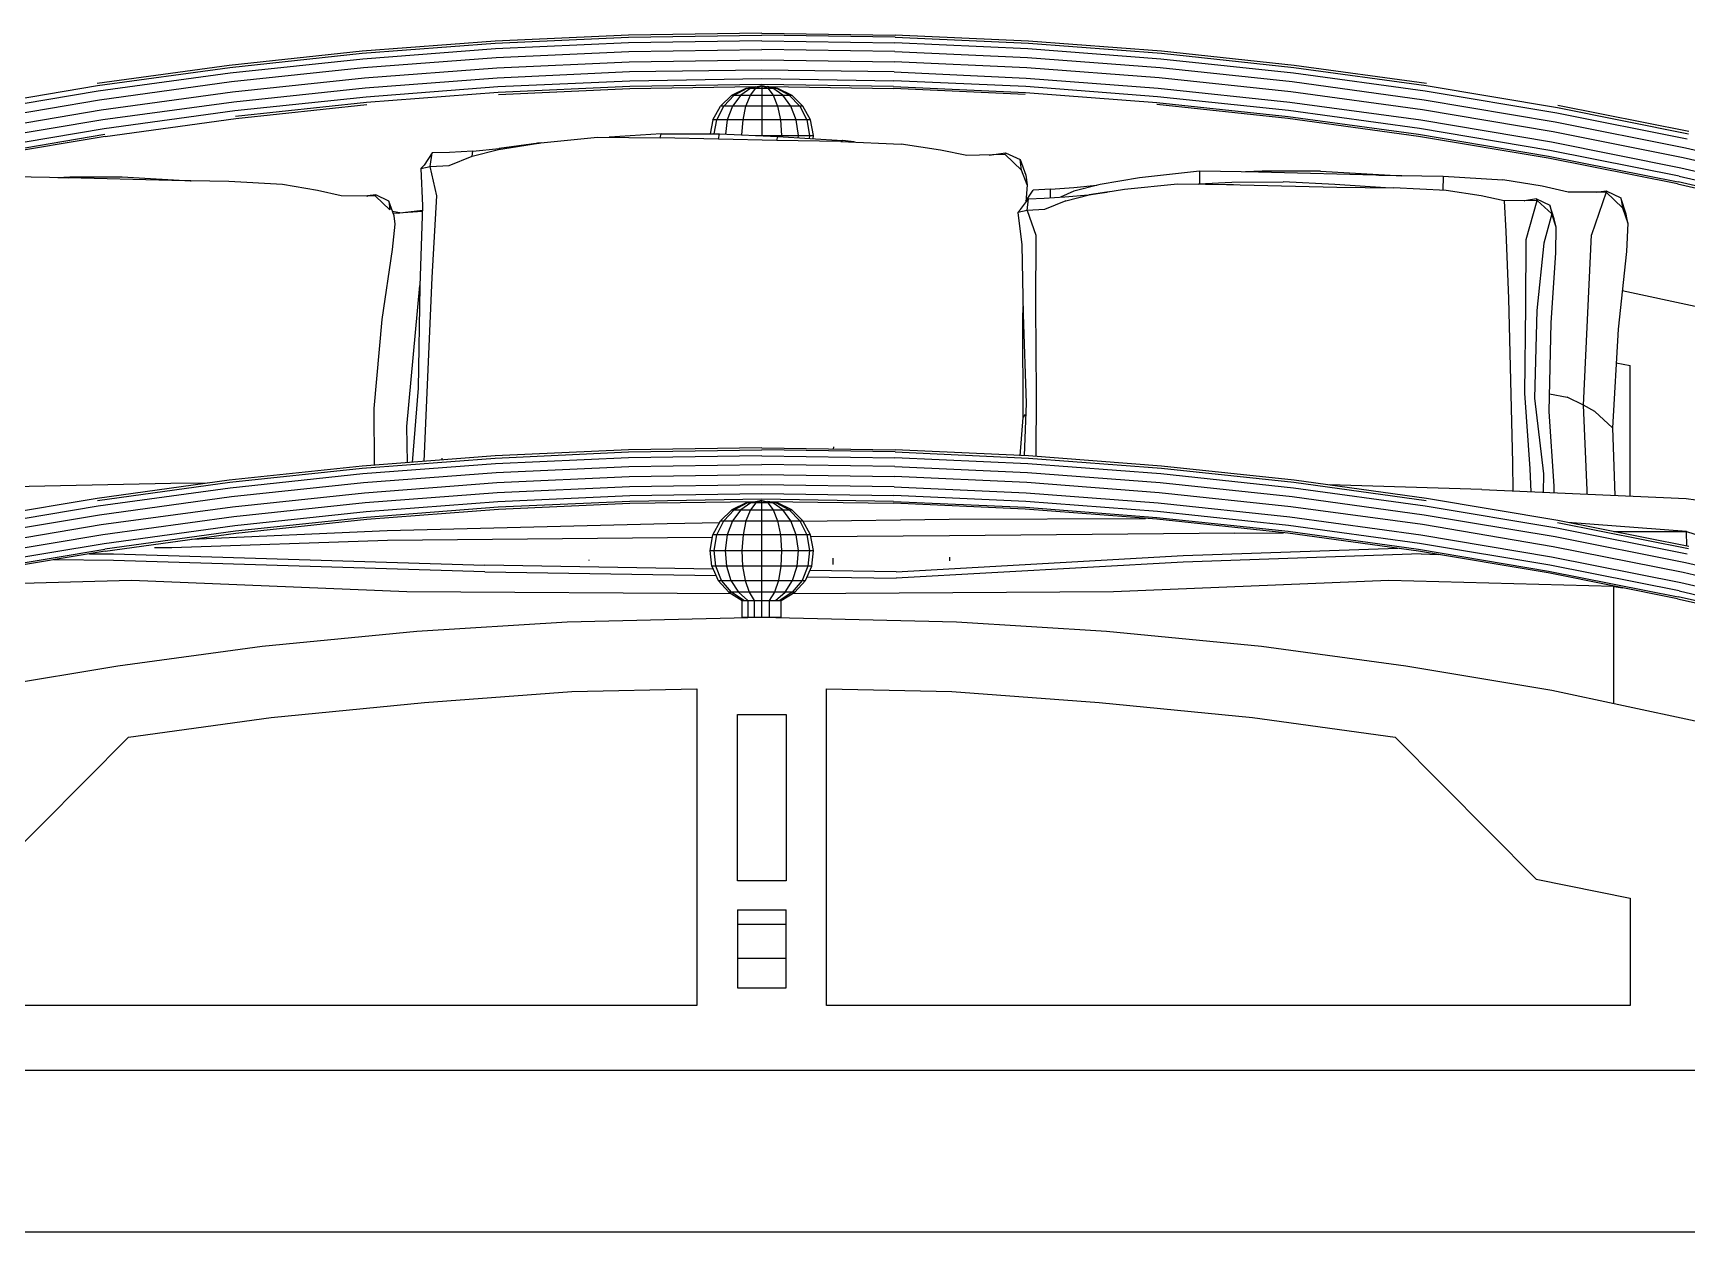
# Model space of a CAD drawing. Header units: inches. Extents: x 18.5 to 61, y 8.5 to 33.3.
# Drawn here: x 51.655 to 52.951, y 24.618 to 25.558 of the extents above; entities that cross this region are included whole.
import ezdxf

# ---------------------------------------------------------------- set-up
doc = ezdxf.new("R2010")
doc.units = ezdxf.units.IN
doc.header["$MEASUREMENT"] = 0
doc.layers.add('02', color=2, linetype='Continuous')
doc.layers.add('1', color=1, linetype='Continuous')

msp = doc.modelspace()

# ---------------------------------------------------------------- linework, layer by layer
at = {"layer": '02'}
for p, q in [((52.0169, 25.5517), (51.9126, 25.5437)), ((51.9127, 25.5422), (52.017, 25.55)), ((52.1214, 25.5563), (52.0169, 25.5517)), ((52.017, 25.55), (52.1214, 25.5548)), ((52.1216, 25.5502), (52.0173, 25.5456)), ((52.226, 25.558), (52.1214, 25.5563)), ((52.1214, 25.5548), (52.226, 25.5563)), ((52.226, 25.5519), (52.1216, 25.5502)), ((52.226, 25.558), (52.3304, 25.5563)), ((52.3304, 25.5548), (52.226, 25.5563)), ((52.226, 25.5519), (52.3303, 25.5502)), ((52.4346, 25.5456), (52.3303, 25.5502)), ((52.435, 25.5517), (52.3304, 25.5563)), ((52.3304, 25.5548), (52.4349, 25.55)), ((52.4349, 25.55), (52.5392, 25.5422)), ((52.5393, 25.5437), (52.435, 25.5517)), ((51.9126, 25.5437), (51.8086, 25.5326)), ((51.8089, 25.5311), (51.9127, 25.5422)), ((51.9132, 25.5376), (51.8093, 25.5265)), ((52.0173, 25.5456), (51.9132, 25.5376)), ((51.9137, 25.5309), (52.0177, 25.5387)), ((52.0177, 25.5387), (52.1217, 25.5435)), ((52.1217, 25.5435), (52.226, 25.545)), ((52.122, 25.5354), (52.226, 25.5371)), ((52.3302, 25.5435), (52.226, 25.545)), ((52.226, 25.5371), (52.3299, 25.5354)), ((52.3302, 25.5435), (52.4342, 25.5387)), ((52.4342, 25.5387), (52.5381, 25.5309)), ((52.5387, 25.5376), (52.4346, 25.5456)), ((52.6426, 25.5265), (52.5387, 25.5376)), ((52.5392, 25.5422), (52.643, 25.5311)), ((52.6433, 25.5326), (52.5393, 25.5437)), ((51.8086, 25.5326), (51.705, 25.5185)), ((51.7053, 25.5168), (51.8089, 25.5311)), ((51.8093, 25.5265), (51.7059, 25.5124)), ((51.8102, 25.5199), (51.9137, 25.5309)), ((51.9145, 25.5228), (52.0182, 25.5308)), ((52.0182, 25.5308), (52.122, 25.5354)), ((52.1223, 25.5275), (52.0186, 25.5227)), ((52.226, 25.529), (52.1223, 25.5275)), ((52.3296, 25.5275), (52.226, 25.529)), ((52.3296, 25.5275), (52.4333, 25.5227)), ((52.4337, 25.5308), (52.3299, 25.5354)), ((52.5374, 25.5228), (52.4337, 25.5308)), ((52.5381, 25.5309), (52.6417, 25.5199)), ((52.746, 25.5124), (52.6426, 25.5265)), ((52.643, 25.5311), (52.7466, 25.5168)), ((52.7469, 25.5185), (52.6433, 25.5326)), ((51.6022, 25.4995), (51.7053, 25.5168)), ((51.7059, 25.5124), (51.6029, 25.4951)), ((51.7069, 25.5056), (51.8102, 25.5199)), ((51.7082, 25.4978), (51.8112, 25.5118)), ((51.8112, 25.5118), (51.9145, 25.5228)), ((51.9152, 25.5149), (51.8121, 25.5039)), ((52.0186, 25.5227), (51.9152, 25.5149)), ((51.9159, 25.5081), (52.019, 25.516)), ((52.0193, 25.5114), (51.9162, 25.5036)), ((52.019, 25.516), (52.1225, 25.5206)), ((52.1226, 25.5161), (52.0193, 25.5114)), ((52.0195, 25.5099), (52.1226, 25.5146)), ((52.1225, 25.5206), (52.226, 25.5223)), ((52.226, 25.5177), (52.1226, 25.5161)), ((52.1226, 25.5146), (52.2214, 25.516)), ((52.2025, 25.5093), (52.2137, 25.5148)), ((52.2044, 25.5093), (52.2146, 25.5148)), ((52.2173, 25.5148), (52.2095, 25.5093)), ((52.2137, 25.5148), (52.226, 25.5166)), ((52.2137, 25.5148), (52.2382, 25.5148)), ((52.217, 25.5093), (52.2212, 25.5148)), ((52.226, 25.5167), (52.2173, 25.5148)), ((52.2212, 25.5148), (52.226, 25.5167)), ((52.226, 25.5223), (52.3294, 25.5206)), ((52.3293, 25.5161), (52.226, 25.5177)), ((52.226, 25.5167), (52.226, 25.4774)), ((52.2346, 25.5148), (52.226, 25.5167)), ((52.226, 25.5167), (52.2307, 25.5148)), ((52.226, 25.5166), (52.2382, 25.5148)), ((52.2373, 25.5148), (52.2301, 25.516)), ((52.2304, 25.516), (52.3293, 25.5146)), ((52.2307, 25.5148), (52.2349, 25.5093)), ((52.2424, 25.5093), (52.2346, 25.5148)), ((52.2475, 25.5093), (52.2373, 25.5148)), ((52.2382, 25.5148), (52.2494, 25.5093)), ((52.3293, 25.5161), (52.4326, 25.5114)), ((52.4324, 25.5099), (52.3293, 25.5146)), ((52.4328, 25.516), (52.3294, 25.5206)), ((52.4326, 25.5114), (52.5357, 25.5036)), ((52.536, 25.5081), (52.4328, 25.516)), ((52.4333, 25.5227), (52.5367, 25.5149)), ((52.5367, 25.5149), (52.6398, 25.5039)), ((52.6407, 25.5118), (52.5374, 25.5228)), ((52.7437, 25.4978), (52.6407, 25.5118)), ((52.6417, 25.5199), (52.745, 25.5056)), ((52.849, 25.4951), (52.746, 25.5124)), ((52.7466, 25.5168), (52.8497, 25.4995)), ((51.6042, 25.4884), (51.7069, 25.5056)), ((51.8121, 25.5039), (51.7094, 25.4899)), ((51.8129, 25.4972), (51.9159, 25.5081)), ((51.9162, 25.5036), (51.8135, 25.4927)), ((51.8137, 25.4911), (51.9164, 25.502)), ((52.1877, 25.4899), (52.1937, 25.5007)), ((52.1906, 25.4899), (52.1961, 25.5007)), ((52.1937, 25.5007), (52.2025, 25.5093)), ((52.2582, 25.5007), (52.1937, 25.5007)), ((52.1961, 25.5007), (52.2044, 25.5093)), ((52.2031, 25.5007), (52.1989, 25.4899)), ((52.2025, 25.5093), (52.2494, 25.5093)), ((52.2095, 25.5093), (52.2031, 25.5007)), ((52.2114, 25.4899), (52.2135, 25.5007)), ((52.2135, 25.5007), (52.217, 25.5093)), ((52.2349, 25.5093), (52.2383, 25.5007)), ((52.2383, 25.5007), (52.2405, 25.4899)), ((52.2488, 25.5007), (52.2424, 25.5093)), ((52.2475, 25.5093), (52.2558, 25.5007)), ((52.253, 25.4899), (52.2488, 25.5007)), ((52.2494, 25.5093), (52.2582, 25.5007)), ((52.2558, 25.5007), (52.2613, 25.4899)), ((52.2642, 25.4899), (52.2582, 25.5007)), ((52.6382, 25.4911), (52.5355, 25.502)), ((52.5357, 25.5036), (52.6384, 25.4927)), ((52.6389, 25.4972), (52.536, 25.5081)), ((52.6398, 25.5039), (52.7425, 25.4899)), ((52.745, 25.5056), (52.8477, 25.4884)), ((52.8497, 25.4995), (52.9522, 25.4791)), ((52.9525, 25.4807), (52.85, 25.5012)), ((51.6057, 25.4805), (51.7082, 25.4978)), ((51.7094, 25.4899), (51.6071, 25.4727)), ((51.7104, 25.4831), (51.8129, 25.4972)), ((51.7113, 25.477), (51.8137, 25.4911)), ((52.1877, 25.4899), (52.1856, 25.479)), ((52.2642, 25.4899), (52.1877, 25.4899)), ((52.1886, 25.479), (52.1906, 25.4899)), ((52.1989, 25.4899), (52.1974, 25.4788)), ((52.2104, 25.4781), (52.2114, 25.4899)), ((52.2405, 25.4899), (52.2415, 25.4777)), ((52.2546, 25.4777), (52.253, 25.4899)), ((52.2613, 25.4899), (52.2634, 25.4777)), ((52.2666, 25.4777), (52.2642, 25.4899)), ((52.7406, 25.477), (52.6382, 25.4911)), ((52.6384, 25.4927), (52.7408, 25.4787)), ((52.7415, 25.4831), (52.6389, 25.4972)), ((52.7425, 25.4899), (52.8448, 25.4727)), ((52.8462, 25.4805), (52.7437, 25.4978)), ((52.8477, 25.4884), (52.9499, 25.4681)), ((52.9512, 25.4747), (52.849, 25.4951)), ((51.6083, 25.466), (51.7104, 25.4831)), ((51.6092, 25.4615), (51.7111, 25.4787)), ((51.7113, 25.477), (51.6095, 25.4599)), ((52.0502, 25.4717), (52.0971, 25.4765)), ((52.0971, 25.4765), (52.1462, 25.4758)), ((52.1065, 25.4764), (52.1062, 25.4763)), ((52.1064, 25.4763), (52.1065, 25.4763)), ((52.1471, 25.4789), (52.1065, 25.4764)), ((52.1462, 25.4758), (52.1471, 25.4789)), ((52.2378, 25.4738), (52.1462, 25.4758)), ((52.1471, 25.4789), (52.1928, 25.4791)), ((52.1919, 25.4747), (52.1928, 25.4791)), ((52.1928, 25.4791), (52.2386, 25.4768)), ((52.2211, 25.4777), (52.2666, 25.4777)), ((52.2378, 25.4738), (52.2386, 25.4768)), ((52.288, 25.473), (52.2378, 25.4738)), ((52.2386, 25.4768), (52.2891, 25.4737)), ((52.2415, 25.4777), (52.2414, 25.4766)), ((52.2544, 25.4757), (52.2546, 25.4777)), ((52.2634, 25.4777), (52.2632, 25.4752)), ((52.2662, 25.4751), (52.2666, 25.4777)), ((52.2891, 25.4737), (52.288, 25.473)), ((52.288, 25.473), (52.2983, 25.4726)), ((52.288, 25.473), (52.3351, 25.4708)), ((52.2983, 25.4726), (52.2891, 25.4737)), ((52.2891, 25.4729), (52.2891, 25.4729)), ((52.2987, 25.4725), (52.2975, 25.4726)), ((52.8424, 25.4599), (52.7406, 25.477)), ((52.7408, 25.4787), (52.8427, 25.4615)), ((52.8436, 25.466), (52.7415, 25.4831)), ((52.8448, 25.4727), (52.9464, 25.4524)), ((52.9482, 25.4603), (52.8462, 25.4805)), ((51.9677, 25.464), (51.9612, 25.4545)), ((51.966, 25.4534), (51.9677, 25.464)), ((51.9813, 25.4643), (51.9677, 25.464)), ((51.9809, 25.4541), (51.999, 25.4616)), ((51.9995, 25.4655), (51.9813, 25.4643)), ((51.999, 25.4616), (52.0195, 25.4667)), ((51.999, 25.4616), (51.9995, 25.4655)), ((51.9995, 25.4655), (52.0201, 25.4675)), ((52.0195, 25.4667), (52.051, 25.4718)), ((52.0201, 25.4675), (52.0195, 25.4667)), ((52.051, 25.4718), (52.0201, 25.4675)), ((52.0222, 25.4671), (52.0222, 25.4671)), ((52.0514, 25.4718), (52.0502, 25.4717)), ((52.053, 25.4719), (52.051, 25.4718)), ((52.051, 25.4718), (52.0514, 25.4718)), ((52.366, 25.4663), (52.3351, 25.4708)), ((52.3867, 25.4619), (52.366, 25.4663)), ((52.4167, 25.4627), (52.3867, 25.4619)), ((52.4043, 25.4623), (52.4169, 25.4642)), ((52.4167, 25.4627), (52.4169, 25.4642)), ((52.4295, 25.4506), (52.4167, 25.4627)), ((52.4169, 25.4642), (52.4284, 25.4588)), ((52.9438, 25.4397), (52.8424, 25.4599)), ((52.8427, 25.4615), (52.9441, 25.4413)), ((52.9451, 25.4458), (52.8436, 25.466)), ((53.049, 25.4369), (52.9482, 25.4603)), ((52.9499, 25.4681), (53.049, 25.4452)), ((51.9612, 25.4545), (51.9586, 25.4519)), ((51.9586, 25.4519), (51.966, 25.4534)), ((51.9586, 25.4519), (51.96, 25.4226)), ((51.966, 25.4534), (51.9809, 25.4541)), ((51.9712, 25.4305), (51.966, 25.4534)), ((52.4284, 25.4588), (52.4328, 25.4466)), ((52.4295, 25.4506), (52.4284, 25.4588)), ((52.434, 25.4391), (52.4295, 25.4506)), ((52.4328, 25.4466), (52.434, 25.4391)), ((52.569, 25.4497), (52.522, 25.4446)), ((52.569, 25.4497), (52.5689, 25.4397)), ((52.6182, 25.4489), (52.569, 25.4497)), ((52.6182, 25.4498), (52.6052, 25.4491)), ((52.7276, 25.4462), (52.6052, 25.4491)), ((52.6639, 25.4498), (52.6182, 25.4498)), ((52.6639, 25.4498), (52.7276, 25.4462)), ((52.7096, 25.4466), (52.7599, 25.4457)), ((52.9464, 25.4524), (53.049, 25.4287)), ((51.6823, 25.4446), (51.6386, 25.4453)), ((51.6741, 25.4447), (51.6837, 25.4453)), ((51.6741, 25.4447), (51.6823, 25.4446)), ((51.7636, 25.4424), (51.6823, 25.4446)), ((51.6837, 25.4453), (51.7245, 25.4453)), ((51.7245, 25.4453), (51.7781, 25.4422)), ((51.8083, 25.4417), (51.7636, 25.4424)), ((51.7777, 25.4421), (51.7773, 25.4422)), ((51.7781, 25.4422), (51.7786, 25.4421)), ((51.8502, 25.4392), (51.8083, 25.4417)), ((51.8778, 25.4347), (51.8502, 25.4392)), ((51.8962, 25.4305), (51.8778, 25.4347)), ((52.434, 25.4391), (52.4328, 25.4254)), ((52.4328, 25.4263), (52.4386, 25.4349)), ((52.4523, 25.4355), (52.4386, 25.4349)), ((52.4523, 25.4355), (52.4706, 25.437)), ((52.4523, 25.4288), (52.4523, 25.4355)), ((52.4706, 25.4341), (52.46, 25.4293)), ((52.4912, 25.4394), (52.4706, 25.4341)), ((52.4706, 25.437), (52.4885, 25.4387)), ((52.4819, 25.4313), (52.4964, 25.4334)), ((52.4826, 25.4311), (52.5102, 25.4356)), ((52.4964, 25.4334), (52.4826, 25.4311)), ((52.4883, 25.4386), (52.4884, 25.4386)), ((52.4885, 25.4387), (52.4885, 25.4387)), ((52.522, 25.4446), (52.4912, 25.4394)), ((52.4984, 25.4336), (52.4964, 25.4334)), ((52.5102, 25.4356), (52.5519, 25.4399)), ((52.5519, 25.4399), (52.5956, 25.4393)), ((52.568, 25.4396), (52.5685, 25.4397)), ((52.5688, 25.4396), (52.5683, 25.4396)), ((52.5685, 25.4397), (52.5943, 25.4412)), ((52.5685, 25.4397), (52.6767, 25.4373)), ((52.5689, 25.4397), (52.5688, 25.4396)), ((52.5943, 25.4412), (52.6347, 25.4413)), ((52.6752, 25.4393), (52.6347, 25.4413)), ((52.7147, 25.4367), (52.6752, 25.4393)), ((52.6767, 25.4373), (52.7212, 25.4367)), ((52.7139, 25.4367), (52.7139, 25.4368)), ((52.7625, 25.4346), (52.7212, 25.4367)), ((52.7599, 25.4457), (52.7598, 25.4347)), ((52.7599, 25.4457), (52.8068, 25.443)), ((52.7898, 25.4305), (52.7625, 25.4346)), ((52.8377, 25.4381), (52.8068, 25.443)), ((52.8581, 25.4334), (52.8377, 25.4381)), ((52.8878, 25.4332), (52.8581, 25.4334)), ((52.88, 25.4332), (52.8878, 25.4344)), ((52.8878, 25.4332), (52.8878, 25.4344)), ((52.8878, 25.4344), (52.8992, 25.4287)), ((52.9438, 25.4397), (53.049, 25.416)), ((53.049, 25.4172), (52.9441, 25.4413)), ((52.9451, 25.4458), (53.049, 25.4218)), ((51.9232, 25.4301), (51.8962, 25.4305)), ((51.9168, 25.4303), (51.9165, 25.4301)), ((51.9165, 25.4301), (51.9168, 25.4301)), ((51.9235, 25.4312), (51.9168, 25.4303)), ((51.9232, 25.4301), (51.9235, 25.4312)), ((51.9232, 25.4301), (51.9345, 25.4193)), ((51.9336, 25.4261), (51.9235, 25.4312)), ((51.9377, 25.4147), (51.9336, 25.4261)), ((51.9336, 25.4261), (51.9345, 25.4193)), ((51.96, 25.4226), (51.9578, 25.3597)), ((51.9677, 25.3665), (51.9712, 25.4305)), ((52.4286, 25.4196), (52.4349, 25.4281)), ((52.434, 25.419), (52.4349, 25.4281)), ((52.4349, 25.4281), (52.4472, 25.4285)), ((52.4472, 25.4285), (52.4636, 25.4296)), ((52.4642, 25.4266), (52.4476, 25.4197)), ((52.4636, 25.4296), (52.4819, 25.4313)), ((52.4642, 25.4266), (52.4826, 25.4311)), ((52.8078, 25.4264), (52.7898, 25.4305)), ((52.8336, 25.4268), (52.8078, 25.4264)), ((52.8078, 25.4264), (52.8092, 25.4025)), ((52.8333, 25.4281), (52.8237, 25.4266)), ((52.8237, 25.4266), (52.8239, 25.4266)), ((52.8239, 25.4266), (52.824, 25.4267)), ((52.825, 25.3961), (52.8336, 25.4268)), ((52.8333, 25.4281), (52.8435, 25.4232)), ((52.8336, 25.4268), (52.8333, 25.4281)), ((52.8451, 25.4162), (52.8336, 25.4268)), ((52.8471, 25.4123), (52.8435, 25.4232)), ((52.8435, 25.4232), (52.8451, 25.4162)), ((52.8878, 25.4332), (52.8762, 25.3997)), ((52.8878, 25.4332), (52.88, 25.4332)), ((52.9006, 25.4211), (52.8878, 25.4332)), ((52.9035, 25.4161), (52.8992, 25.4287)), ((52.8992, 25.4287), (52.9006, 25.4211)), ((52.9006, 25.4211), (52.9048, 25.4089)), ((51.9422, 25.417), (51.9364, 25.418)), ((51.9364, 25.3884), (51.9386, 25.4082)), ((51.9367, 25.4172), (51.9412, 25.4167)), ((51.9386, 25.4082), (51.9377, 25.4147)), ((51.9597, 25.418), (51.9412, 25.4167)), ((51.9412, 25.4167), (51.9422, 25.417)), ((51.9422, 25.417), (51.9599, 25.4192)), ((52.4266, 25.4174), (52.4286, 25.4196)), ((52.434, 25.419), (52.4266, 25.4174)), ((52.4266, 25.4174), (52.4297, 25.3921)), ((52.4476, 25.4197), (52.434, 25.419)), ((52.434, 25.419), (52.4407, 25.3995)), ((52.8451, 25.4162), (52.8388, 25.3933)), ((52.8485, 25.4058), (52.8451, 25.4162)), ((52.8485, 25.4058), (52.8471, 25.4123)), ((52.9048, 25.4089), (52.9035, 25.4161)), ((52.9048, 25.4089), (52.9036, 25.3868)), ((52.4407, 25.3995), (52.4405, 25.3439)), ((52.8092, 25.4025), (52.8113, 25.35)), ((52.8249, 25.3442), (52.825, 25.3961)), ((52.8484, 25.3857), (52.8485, 25.4058)), ((52.8699, 25.2662), (52.8762, 25.3997)), ((51.9284, 25.3335), (51.9364, 25.3884)), ((52.4297, 25.3921), (52.4308, 25.3375)), ((52.8388, 25.3933), (52.8334, 25.3405)), ((52.8446, 25.3308), (52.8484, 25.3857)), ((52.9036, 25.3868), (52.8971, 25.326)), ((51.9477, 25.2495), (51.9578, 25.3601)), ((51.9578, 25.3597), (51.9567, 25.2797)), ((51.9613, 25.2223), (51.9677, 25.3665)), ((52.9003, 25.3562), (52.9575, 25.344)), ((52.4305, 25.3341), (52.4307, 25.3436)), ((52.4405, 25.3439), (52.441, 25.275)), ((52.8113, 25.35), (52.8144, 25.2211)), ((52.8239, 25.2757), (52.8249, 25.3442)), ((51.9222, 25.2637), (51.9284, 25.3335)), ((52.4307, 25.2566), (52.4305, 25.3341)), ((52.4308, 25.3375), (52.4331, 25.2678)), ((52.8334, 25.3405), (52.8317, 25.2717)), ((52.843, 25.2613), (52.8446, 25.3308)), ((52.8971, 25.326), (52.8928, 25.2486)), ((52.8955, 25.2995), (52.9067, 25.2973)), ((52.9067, 25.1952), (52.9067, 25.2973)), ((51.9567, 25.2797), (51.9519, 25.2215)), ((52.4331, 25.2678), (52.4315, 25.2266)), ((52.441, 25.275), (52.4407, 25.2261)), ((52.8282, 25.2163), (52.8239, 25.2757)), ((52.8317, 25.2717), (52.8387, 25.2126)), ((52.8433, 25.2752), (52.8572, 25.2727)), ((52.8699, 25.2662), (52.8572, 25.2727)), ((52.879, 25.2613), (52.8699, 25.2662)), ((52.8729, 25.1997), (52.8699, 25.2662)), ((51.9225, 25.2192), (51.9222, 25.2637)), ((52.4285, 25.2267), (52.4307, 25.2566)), ((52.4307, 25.2566), (52.4327, 25.2589)), ((52.8469, 25.2029), (52.843, 25.2613)), ((52.879, 25.2613), (52.8928, 25.2486)), ((51.9483, 25.2213), (51.9477, 25.2495)), ((52.8928, 25.2486), (52.8947, 25.1956)), ((52.0169, 25.2265), (51.9126, 25.2186)), ((52.1214, 25.2312), (52.0169, 25.2265)), ((52.017, 25.2249), (52.1214, 25.2297)), ((52.226, 25.2328), (52.1214, 25.2312)), ((52.1214, 25.2297), (52.226, 25.2312)), ((52.226, 25.2267), (52.1216, 25.2251)), ((52.226, 25.2328), (52.3304, 25.2312)), ((52.3304, 25.2297), (52.226, 25.2312)), ((52.226, 25.2267), (52.3303, 25.2251)), ((52.2822, 25.2338), (52.282, 25.2319)), ((52.435, 25.2265), (52.3304, 25.2312)), ((52.3304, 25.2297), (52.4349, 25.2249)), ((52.5393, 25.2186), (52.435, 25.2265)), ((51.9126, 25.2186), (51.8086, 25.2075)), ((51.8089, 25.2059), (51.9127, 25.217)), ((51.9127, 25.217), (52.017, 25.2249)), ((52.0173, 25.2204), (51.9132, 25.2125)), ((51.9137, 25.2057), (52.0177, 25.2136)), ((51.9754, 25.2234), (51.9755, 25.2247)), ((52.1216, 25.2251), (52.0173, 25.2204)), ((52.0177, 25.2136), (52.1217, 25.2183)), ((52.1217, 25.2183), (52.226, 25.2199)), ((52.3302, 25.2183), (52.226, 25.2199)), ((52.3302, 25.2183), (52.4342, 25.2136)), ((52.4346, 25.2204), (52.3303, 25.2251)), ((52.4342, 25.2136), (52.5381, 25.2057)), ((52.5387, 25.2125), (52.4346, 25.2204)), ((52.4349, 25.2249), (52.5392, 25.217)), ((52.5392, 25.217), (52.643, 25.2059)), ((52.6433, 25.2075), (52.5393, 25.2186)), ((52.8144, 25.2211), (52.8146, 25.1991)), ((52.8291, 25.1984), (52.8282, 25.2163)), ((51.7628, 25.2049), (51.5545, 25.2004)), ((51.8086, 25.2075), (51.705, 25.1933)), ((51.7053, 25.1917), (51.8089, 25.2059)), ((51.8093, 25.2014), (51.7059, 25.1872)), ((51.7912, 25.2052), (51.7628, 25.2049)), ((51.9132, 25.2125), (51.8093, 25.2014)), ((51.8102, 25.1947), (51.9137, 25.2057)), ((51.9145, 25.1977), (52.0182, 25.2056)), ((52.0182, 25.2056), (52.122, 25.2103)), ((52.1223, 25.2024), (52.0186, 25.1976)), ((52.122, 25.2103), (52.226, 25.2119)), ((52.226, 25.2039), (52.1223, 25.2024)), ((52.226, 25.2119), (52.3299, 25.2103)), ((52.3296, 25.2024), (52.226, 25.2039)), ((52.3296, 25.2024), (52.4333, 25.1976)), ((52.4337, 25.2056), (52.3299, 25.2103)), ((52.5374, 25.1977), (52.4337, 25.2056)), ((52.5381, 25.2057), (52.6417, 25.1947)), ((52.6426, 25.2014), (52.5387, 25.2125)), ((52.746, 25.1872), (52.6426, 25.2014)), ((52.643, 25.2059), (52.7466, 25.1917)), ((52.7469, 25.1933), (52.6433, 25.2075)), ((52.7902, 25.2002), (52.6707, 25.2038)), ((52.7902, 25.2002), (52.9504, 25.1933)), ((52.8387, 25.2126), (52.8385, 25.198)), ((52.8469, 25.1977), (52.8469, 25.2029)), ((51.705, 25.1933), (51.6019, 25.176)), ((51.7059, 25.1872), (51.6029, 25.1699)), ((51.7069, 25.1805), (51.8102, 25.1947)), ((51.8112, 25.1867), (51.9145, 25.1977)), ((51.9152, 25.1897), (51.8121, 25.1788)), ((52.0186, 25.1976), (51.9152, 25.1897)), ((51.9159, 25.183), (52.019, 25.1908)), ((52.019, 25.1908), (52.1225, 25.1955)), ((52.1226, 25.1909), (52.0193, 25.1863)), ((52.0195, 25.1847), (52.1226, 25.1894)), ((52.1225, 25.1955), (52.226, 25.1971)), ((52.226, 25.1926), (52.1226, 25.1909)), ((52.1226, 25.1894), (52.2214, 25.1908)), ((52.2137, 25.1897), (52.2025, 25.1842)), ((52.2044, 25.1842), (52.2146, 25.1897)), ((52.2173, 25.1897), (52.2095, 25.1842)), ((52.2137, 25.1897), (52.2215, 25.1908)), ((52.2382, 25.1897), (52.2137, 25.1897)), ((52.2212, 25.1897), (52.217, 25.1842)), ((52.226, 25.1916), (52.2173, 25.1897)), ((52.2212, 25.1897), (52.226, 25.1916)), ((52.226, 25.1971), (52.3294, 25.1955)), ((52.3293, 25.1909), (52.226, 25.1926)), ((52.226, 25.1002), (52.226, 25.1916)), ((52.226, 25.1916), (52.2307, 25.1897)), ((52.226, 25.1916), (52.2346, 25.1897)), ((52.2382, 25.1897), (52.2304, 25.1908)), ((52.2304, 25.1908), (52.3293, 25.1894)), ((52.2307, 25.1897), (52.2349, 25.1842)), ((52.2424, 25.1842), (52.2346, 25.1897)), ((52.2373, 25.1897), (52.2475, 25.1842)), ((52.2494, 25.1842), (52.2382, 25.1897)), ((52.3293, 25.1909), (52.4326, 25.1863)), ((52.4324, 25.1847), (52.3293, 25.1894)), ((52.4328, 25.1908), (52.3294, 25.1955)), ((52.536, 25.183), (52.4328, 25.1908)), ((52.4333, 25.1976), (52.5367, 25.1897)), ((52.5367, 25.1897), (52.6398, 25.1788)), ((52.6407, 25.1867), (52.5374, 25.1977)), ((52.6417, 25.1947), (52.745, 25.1805)), ((52.849, 25.1699), (52.746, 25.1872)), ((52.85, 25.176), (52.7469, 25.1933)), ((52.8729, 25.1966), (52.8729, 25.1997)), ((52.9504, 25.1933), (52.9733, 25.19)), ((51.6042, 25.1633), (51.7069, 25.1805)), ((51.7082, 25.1727), (51.8112, 25.1867)), ((51.8121, 25.1788), (51.7094, 25.1647)), ((51.8129, 25.172), (51.9159, 25.183)), ((51.9162, 25.1784), (51.8135, 25.1675)), ((51.8137, 25.1659), (51.9164, 25.1769)), ((52.0193, 25.1863), (51.9162, 25.1784)), ((51.9164, 25.1769), (52.0195, 25.1847)), ((52.1519, 25.1737), (52.193, 25.1743)), ((52.1877, 25.1647), (52.1937, 25.1756)), ((52.1906, 25.1647), (52.1961, 25.1756)), ((52.1937, 25.1756), (52.2025, 25.1842)), ((52.1937, 25.1756), (52.2582, 25.1756)), ((52.1961, 25.1756), (52.2044, 25.1842)), ((52.2031, 25.1756), (52.1989, 25.1647)), ((52.2025, 25.1842), (52.2494, 25.1842)), ((52.2095, 25.1842), (52.2031, 25.1756)), ((52.2135, 25.1756), (52.2114, 25.1647)), ((52.217, 25.1842), (52.2135, 25.1756)), ((52.2349, 25.1842), (52.2383, 25.1756)), ((52.2383, 25.1756), (52.2405, 25.1647)), ((52.2488, 25.1756), (52.2424, 25.1842)), ((52.2475, 25.1842), (52.2558, 25.1756)), ((52.253, 25.1647), (52.2488, 25.1756)), ((52.2582, 25.1756), (52.2494, 25.1842)), ((52.2558, 25.1756), (52.2613, 25.1647)), ((52.2582, 25.1753), (52.3728, 25.1771)), ((52.2642, 25.1647), (52.2582, 25.1756)), ((52.3728, 25.1771), (52.5267, 25.1776)), ((52.5355, 25.1769), (52.4324, 25.1847)), ((52.4326, 25.1863), (52.5357, 25.1784)), ((52.6382, 25.1659), (52.5355, 25.1769)), ((52.5357, 25.1784), (52.6384, 25.1675)), ((52.6389, 25.172), (52.536, 25.183)), ((52.6398, 25.1788), (52.7425, 25.1647)), ((52.7437, 25.1727), (52.6407, 25.1867)), ((52.745, 25.1805), (52.8477, 25.1633)), ((52.8497, 25.1744), (52.9522, 25.154)), ((52.9525, 25.1556), (52.85, 25.176)), ((52.9508, 25.1673), (52.8578, 25.1744)), ((51.6057, 25.1554), (51.7082, 25.1727)), ((51.7094, 25.1647), (51.6071, 25.1475)), ((51.7104, 25.158), (51.8129, 25.172)), ((51.8135, 25.1675), (51.7111, 25.1535)), ((51.7113, 25.1519), (51.8137, 25.1659)), ((51.7789, 25.1612), (51.9322, 25.168)), ((51.9322, 25.168), (52.1519, 25.1737)), ((52.152, 25.1623), (51.9325, 25.1603)), ((52.1873, 25.1625), (52.152, 25.1623)), ((52.1854, 25.1525), (52.1877, 25.1647)), ((52.2642, 25.1647), (52.1877, 25.1647)), ((52.1885, 25.1525), (52.1906, 25.1647)), ((52.1989, 25.1647), (52.1973, 25.1525)), ((52.2114, 25.1647), (52.2104, 25.1525)), ((52.2405, 25.1647), (52.2415, 25.1525)), ((52.2546, 25.1525), (52.253, 25.1647)), ((52.2613, 25.1647), (52.2634, 25.1525)), ((52.2666, 25.1525), (52.2642, 25.1647)), ((52.3731, 25.164), (52.2645, 25.1631)), ((52.5966, 25.1661), (52.3731, 25.164)), ((52.5966, 25.1661), (52.635, 25.1662)), ((52.7406, 25.1519), (52.6382, 25.1659)), ((52.6384, 25.1675), (52.7408, 25.1535)), ((52.7415, 25.158), (52.6389, 25.172)), ((52.7425, 25.1647), (52.8448, 25.1475)), ((52.8462, 25.1554), (52.7437, 25.1727)), ((52.8477, 25.1633), (52.9499, 25.143)), ((52.9512, 25.1496), (52.849, 25.1699)), ((52.8938, 25.1672), (52.9508, 25.1673)), ((52.9509, 25.1558), (52.9508, 25.1673)), ((52.9508, 25.1673), (52.9753, 25.1594)), ((51.6083, 25.1409), (51.7104, 25.158)), ((51.6092, 25.1363), (51.7111, 25.1535)), ((51.7113, 25.1519), (51.6095, 25.1348)), ((51.6991, 25.1499), (51.7179, 25.1497)), ((51.7179, 25.1497), (52.0088, 25.1408)), ((51.7635, 25.1546), (51.75, 25.1545)), ((51.9325, 25.1603), (51.7635, 25.1546)), ((52.1867, 25.1402), (52.1854, 25.1525)), ((52.1854, 25.1525), (52.2666, 25.1525)), ((52.1898, 25.1402), (52.1885, 25.1525)), ((52.1973, 25.1525), (52.1982, 25.1402)), ((52.2104, 25.1525), (52.2109, 25.1402)), ((52.2415, 25.1525), (52.241, 25.1402)), ((52.2537, 25.1402), (52.2546, 25.1525)), ((52.2634, 25.1525), (52.2621, 25.1402)), ((52.2652, 25.1402), (52.2666, 25.1525)), ((52.3313, 25.1357), (52.5561, 25.1484)), ((52.5561, 25.1484), (52.7245, 25.1542)), ((52.7428, 25.1497), (52.5561, 25.1433)), ((52.8424, 25.1348), (52.7406, 25.1519)), ((52.7408, 25.1535), (52.8427, 25.1363)), ((52.8436, 25.1409), (52.7415, 25.158)), ((52.7428, 25.1497), (52.7563, 25.1493)), ((52.9482, 25.1351), (52.8462, 25.1554)), ((51.7179, 25.1446), (51.671, 25.1451)), ((52.0088, 25.1357), (51.7179, 25.1446)), ((52.1877, 25.1379), (52.0088, 25.1408)), ((52.0088, 25.1357), (52.1899, 25.1328)), ((52.0906, 25.1446), (52.0906, 25.145)), ((52.1867, 25.1402), (52.1918, 25.1289)), ((52.2652, 25.1402), (52.1867, 25.1402)), ((52.1944, 25.1289), (52.1898, 25.1402)), ((52.1982, 25.1402), (52.2018, 25.1289)), ((52.2109, 25.1402), (52.2128, 25.1289)), ((52.241, 25.1402), (52.2391, 25.1289)), ((52.2501, 25.1289), (52.2537, 25.1402)), ((52.2621, 25.1402), (52.2575, 25.1289)), ((52.2601, 25.1289), (52.2652, 25.1402)), ((52.3313, 25.1357), (52.2636, 25.1367)), ((52.2816, 25.1464), (52.2816, 25.1415)), ((52.5561, 25.1433), (52.3313, 25.1307)), ((52.3732, 25.1472), (52.3732, 25.1443)), ((52.8427, 25.1363), (52.9441, 25.1162)), ((52.9451, 25.1207), (52.8436, 25.1409)), ((52.8448, 25.1475), (52.9464, 25.1273)), ((52.9499, 25.143), (53.049, 25.12)), ((51.7319, 25.1288), (51.5558, 25.1241)), ((51.9478, 25.1201), (51.7319, 25.1288)), ((52.2001, 25.1197), (52.1918, 25.1289)), ((52.1918, 25.1289), (52.2601, 25.1289)), ((52.2021, 25.1197), (52.1944, 25.1289)), ((52.2018, 25.1289), (52.2076, 25.1197)), ((52.2128, 25.1289), (52.216, 25.1197)), ((52.2391, 25.1289), (52.2359, 25.1197)), ((52.2443, 25.1197), (52.2501, 25.1289)), ((52.2575, 25.1289), (52.2498, 25.1197)), ((52.2518, 25.1197), (52.2601, 25.1289)), ((52.2613, 25.1317), (52.3313, 25.1307)), ((52.7174, 25.1288), (52.5016, 25.1201)), ((52.8939, 25.1241), (52.7174, 25.1288)), ((52.9438, 25.1146), (52.8424, 25.1348)), ((52.8939, 25.0324), (52.8939, 25.1246)), ((52.8939, 25.1241), (52.9006, 25.1232)), ((52.9464, 25.1273), (53.049, 25.1036)), ((53.049, 25.1117), (52.9482, 25.1351)), ((52.2019, 25.1185), (51.9478, 25.1201)), ((52.2001, 25.1197), (52.2106, 25.1133)), ((52.2518, 25.1197), (52.2001, 25.1197)), ((52.2118, 25.1133), (52.2021, 25.1197)), ((52.2076, 25.1197), (52.2151, 25.1133)), ((52.2106, 25.1002), (52.2106, 25.1133)), ((52.2106, 25.1133), (52.2412, 25.1133)), ((52.2151, 25.1133), (52.2151, 25.1002)), ((52.216, 25.1197), (52.2201, 25.1133)), ((52.2201, 25.1133), (52.2201, 25.1002)), ((52.2359, 25.1197), (52.2318, 25.1133)), ((52.2318, 25.1133), (52.2318, 25.1002)), ((52.2368, 25.1133), (52.2443, 25.1197)), ((52.2498, 25.1197), (52.2401, 25.1133)), ((52.2412, 25.1133), (52.2518, 25.1197)), ((52.2412, 25.1002), (52.2412, 25.1133)), ((52.5016, 25.1201), (52.2498, 25.1185)), ((52.9438, 25.1146), (53.049, 25.0909)), ((53.049, 25.0921), (52.9441, 25.1162)), ((52.9451, 25.1207), (53.049, 25.0966)), ((51.9557, 25.0893), (52.0734, 25.0965)), ((52.0734, 25.0965), (52.226, 25.1002)), ((52.2106, 25.1002), (52.2412, 25.1002)), ((52.226, 25.1002), (52.3785, 25.0965)), ((52.3785, 25.0965), (52.4962, 25.0893)), ((51.8343, 25.0775), (51.9557, 25.0893)), ((52.4962, 25.0893), (52.6176, 25.0775)), ((51.7211, 25.062), (51.8343, 25.0775)), ((52.6176, 25.0775), (52.7308, 25.062)), ((51.607, 25.043), (51.7211, 25.062)), ((52.7308, 25.062), (52.8451, 25.043)), ((51.8414, 25.0216), (51.9616, 25.0334)), ((51.9616, 25.0334), (52.0771, 25.0418)), ((52.0771, 25.0418), (52.1751, 25.0439)), ((52.1751, 25.0439), (52.1751, 24.7957)), ((52.2768, 25.0439), (52.3748, 25.0418)), ((52.2768, 24.7957), (52.2768, 25.0439)), ((52.3748, 25.0418), (52.4903, 25.0334)), ((52.4903, 25.0334), (52.6105, 25.0216)), ((52.8451, 25.043), (52.9575, 25.0188)), ((51.7295, 25.0061), (51.8414, 25.0216)), ((52.2069, 24.8936), (52.2069, 25.024)), ((52.2069, 25.024), (52.245, 25.024)), ((52.245, 25.024), (52.245, 24.8936)), ((52.6105, 25.0216), (52.7223, 25.0061)), ((51.6189, 24.8948), (51.7295, 25.0061)), ((52.7223, 25.0061), (52.833, 24.8948)), ((52.245, 24.8936), (52.2069, 24.8936)), ((52.833, 24.8948), (52.9067, 24.8799)), ((52.9067, 24.8799), (52.9067, 24.7957)), ((52.2069, 24.8708), (52.245, 24.8708)), ((52.2069, 24.8708), (52.2069, 24.8097)), ((52.245, 24.8097), (52.245, 24.8708)), ((52.245, 24.8592), (52.2069, 24.8592)), ((52.245, 24.8326), (52.2069, 24.8326)), ((52.2069, 24.8097), (52.245, 24.8097)), ((52.1751, 24.7957), (51.5452, 24.7957)), ((52.9067, 24.7957), (52.2768, 24.7957)), ((52.9575, 24.7449), (51.4944, 24.7449))]:
    msp.add_line(p, q, dxfattribs=at)
at = {"layer": '1'}
msp.add_line((40.3716, 24.6183), (60.6678, 24.6183), dxfattribs=at)

doc.saveas('drawing.dxf')
